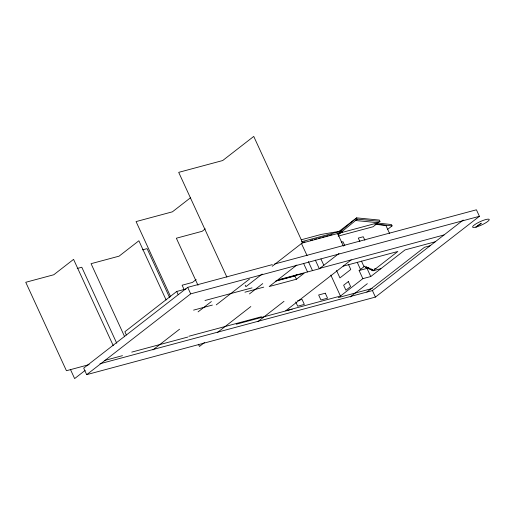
<?xml version="1.0" encoding="UTF-8"?>
<svg xmlns="http://www.w3.org/2000/svg" width="515" height="515" viewBox="0 0 515 515"><rect width="100%" height="100%" fill="white"/><g stroke="black" fill="none" stroke-linecap="round" stroke-linejoin="round"><path stroke-width="0.77" d="M340.273 231.57L356.65 217.871L379.401 220.079L379.986 221.36L373.027 226.767L338.188 236.121M338.31 234.602L357.236 219.145L379.986 221.36M190.569 197.709L172.403 211.826L136.069 221.585L170.677 296.82M205.285 228.866L202.17 231.286L176.355 238.22L198.005 285.291M185.986 288.973L176.716 291.464L124.875 331.731L126.375 334.982M196.183 279.536L192.443 282.439L182.117 285.213L184.08 289.482M272.287 264.633L187.685 287.357L83.694 368.135L86.687 374.65L375.416 297.084L479.414 216.306L476.42 209.792L274.617 264.002M85.155 370.407L74.636 378.583L70.6 369.809M86.687 374.65L190.679 293.865L479.414 216.306M198.082 311.871L211.375 301.545M152.949 349.878L179.568 329.201M216.268 304.861L249.505 279.046M262.167 274.051L245.913 286.681L245.243 285.226M272.184 266.274L302.601 242.649L253.741 136.417L222.692 160.538L178.699 172.358L226.89 277.128M249.44 293.93L262.734 283.604M338.065 232.117L356.65 217.871M296.872 265.025L277.656 279.967L319.332 268.772L338.992 253.483M357.236 219.145L355.479 220.51L378.222 222.725L340.293 232.915L337.982 234.711M204.474 342.559L199.459 346.453L198.455 344.265M217.633 332.342L250.837 306.547M275.248 281.261L294.921 275.976L296.698 274.592M296.421 279.233L304.12 273.246L276.883 280.566L269.178 286.546L296.421 279.233L294.921 275.976M258.009 321.527L284.003 301.333M387.673 229.317L392.082 225.885L391.477 224.566L377.115 222.989M351.191 259.901L285.716 310.757L340.466 296.054L362.85 278.654L370.755 276.542L405.054 249.897L435.227 241.793M362.85 278.654L359.11 270.517L364.82 266.081L365.444 267.44L366.88 267.053M365.444 267.44L366.326 266.751L366.95 268.109L368.386 267.723M366.95 268.109L367.826 267.427L368.45 268.785L369.886 268.399M359.11 270.517L367.008 268.392L368.277 267.407M368.45 268.785L369.332 268.096L369.957 269.454L371.392 269.068M369.957 269.454L370.839 268.772L371.463 270.124L372.899 269.738M371.463 270.124L372.339 269.442L372.963 270.8L380.868 268.682M372.969 270.806L397.85 251.468L343.099 266.178M350.213 296.962L367.33 283.668M366.835 292.076L424.534 247.258L430.122 245.752M99.981 363.764L372.422 290.576L463.217 220.047M475.776 227.115L481.255 223.207L476.459 226.935M142.552 249.846L147.097 248.629L169.622 297.593M77.244 268.457L81.788 267.234L116.744 343.241M301.153 239.816L321.251 234.422L341.69 230.958L342.295 232.278L301.333 243.28L307.075 255.588M301.5 241.754L341.69 230.958M302.717 242.468L305.034 241.85M310.436 240.396L312.747 239.778M314.292 239.359L316.609 238.741M318.154 238.323L320.465 237.705M322.01 237.286L324.328 236.668M325.866 236.25L328.184 235.632M329.729 235.213L332.046 234.595M341.477 242.121L342.99 241.715L344.812 245.687M319.944 268.296L444.014 234.962M204.996 300.496L252.009 287.872M244.934 292.185L263.738 287.132M193.576 310.127L212.38 305.073M374.495 268.862L375.931 268.476M297.631 300.638L302.054 299.447L304.339 304.41L297.696 306.193L295.739 301.945M188.818 336.263L261.478 316.744M131.737 352.118L187.775 337.061M236.179 324.244L292.217 309.193M338.246 297.599L372.326 288.445M89.14 364.62L66.429 370.723L25.75 282.284L53.766 274.759L73.574 259.373L113.242 345.617M104.288 360.552L122.461 355.665M339.153 232.812L342.295 232.278M376.13 224.141L392.082 225.885M374.836 224.257L385.896 225.467L389.546 233.411M364.877 240.228L363.275 236.746L358.292 238.084L359.895 241.567M367.008 268.392L370.748 276.536M361.466 261.111L364.028 266.686M372.422 290.576L375.416 297.084M357.301 262.457L360.506 269.422M337.447 233.141L343.421 246.131M348.591 264.755L350.773 269.5L339.939 277.92L336.507 270.459M330.83 275.1L340.46 296.048M320.948 259.019L323.826 265.27M315.341 260.101L319.326 268.766M308.331 261.549L312.496 270.6M303.67 263.583L307.513 271.939M187.685 287.357L190.679 293.865M176.716 291.464L178.209 294.715M166.12 299.968L138.889 240.769L119.081 256.155L91.065 263.68L124.682 336.765M348.327 281.583L343.634 285.233L345.913 290.196L350.612 286.546L348.327 281.583M477.032 226.767L475.255 227.244A9.141 1.822 -24.7 0 1 477.759 222.834A9.141 1.822 -24.7 0 1 489.244 219.744A9.141 1.822 -24.7 0 1 477.032 226.767M325.28 293.209L318.643 294.992L320.922 299.955L327.566 298.172L325.28 293.209"/></g></svg>
